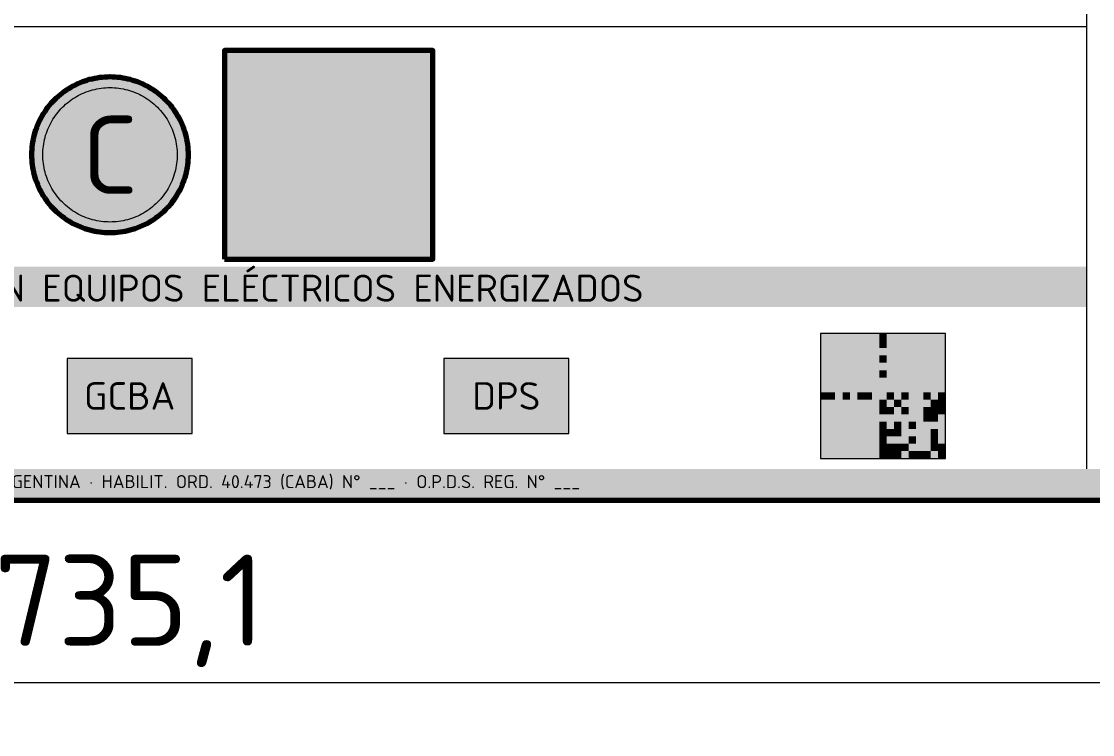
# Model space of a CAD drawing. Header units: millimetres. Extents: x 0 to 2382, y 0 to 420.
# Drawn here: x 1957.84 to 1998.97, y 268.1 to 295.47 of the extents above; entities that cross this region are included whole.
import ezdxf
from ezdxf.enums import TextEntityAlignment as Align

# ---------------------------------------------------------------- set-up
doc = ezdxf.new("R2010")
doc.units = ezdxf.units.MM
for name, color, linetype, lineweight in [('01-VISIBLE', 7, 'CONTINUOUS', 70), ('04-COTA', 3, 'CONTINUOUS', 18), ('08-FINA', 5, 'CONTINUOUS', 18), ('13-GRAFICA', 30, 'CONTINUOUS', 18)]:
    doc.layers.add(name, color=color, linetype=linetype, lineweight=lineweight)
doc.styles.add('ISO3098', font='isocpeur.ttf')
doc.dimstyles.new('FLAMA-IRAM', dxfattribs={"dimtxt": 3.5, "dimasz": 3.5, "dimexe": 2, "dimexo": 1.5, "dimgap": 1, "dimtad": 1, "dimdec": 1, "dimtxsty": 'ISO3098', "dimblk": 'IRAM_FLECHA', "dimblk1": 'IRAM_FLECHA', "dimblk2": 'IRAM_FLECHA', "dimcen": 2.5, "dimclrd": 256, "dimclre": 256, "dimclrt": 256, "dimazin": 3, "dimtfac": 1, "dimtmove": 0, "dimatfit": 3, "dimlwd": 18, "dimlwe": 18})

# ---------------------------------------------------------------- blocks, each defined once
blk = doc.blocks.new('IRAM_FLECHA')
blk.add_solid([(0, 0), (-1, 0.125), (-1, -0.125)])

msp = doc.modelspace()

# ---------------------------------------------------------------- hatches: boundary and pattern name
at = {"layer": '13-GRAFICA', "true_color": 0x005eaa}
h = msp.add_hatch(color=7, dxfattribs=at)
h.dxf.hatch_style = 1
h.paths.add_polyline_path([(1973.643, 286.354), (1973.643, 294.354), (1965.643, 294.354), (1965.643, 286.354)])
at = {"layer": '13-GRAFICA', "true_color": 0xffffff}
h = msp.add_hatch(color=7, dxfattribs=at)
h.dxf.hatch_style = 1
h.paths.add_polyline_path([(1970.019, 289.757), (1970.007, 289.76), (1969.996, 289.764), (1969.985, 289.77), (1969.975, 289.776), (1969.965, 289.784), (1969.956, 289.792), (1969.948, 289.801), (1969.941, 289.811), (1969.935, 289.822), (1969.931, 289.833), (1969.611, 290.713), (1969.607, 290.725), (1969.605, 290.737), (1969.603, 290.749), (1969.604, 290.761), (1969.605, 290.773), (1969.607, 290.785), (1969.611, 290.797), (1969.616, 290.808), (1970.016, 291.608), (1970.022, 291.618), (1970.029, 291.628), (1970.036, 291.637), (1970.045, 291.645), (1970.054, 291.652), (1970.064, 291.658), (1970.074, 291.664), (1970.085, 291.668), (1970.096, 291.671), (1970.108, 291.673), (1970.12, 291.674), (1970.131, 291.674), (1970.143, 291.673), (1970.154, 291.67), (1970.165, 291.667), (1970.176, 291.662), (1970.187, 291.656), (1970.196, 291.65), (1970.205, 291.642), (1970.213, 291.634), (1970.221, 291.625), (1970.227, 291.615), (1970.358, 291.389), (1970.607, 292.383), (1970.61, 292.395), (1970.615, 292.406), (1970.621, 292.416), (1970.627, 292.426), (1970.635, 292.435), (1970.643, 292.443), (1970.652, 292.451), (1970.662, 292.458), (1970.673, 292.463), (1970.684, 292.468), (1970.695, 292.471), (1970.707, 292.473), (1970.718, 292.474), (1970.73, 292.474), (1970.742, 292.473), (1970.754, 292.47), (1970.765, 292.467), (1970.776, 292.462), (1970.786, 292.457), (1970.796, 292.45), (1970.805, 292.442), (1970.813, 292.434), (1970.821, 292.425), (1971.157, 291.958), (1971.364, 293.887), (1971.366, 293.899), (1971.369, 293.911), (1971.373, 293.922), (1971.378, 293.932), (1971.385, 293.943), (1971.392, 293.952), (1971.4, 293.961), (1971.409, 293.969), (1971.419, 293.976), (1971.429, 293.982), (1971.44, 293.986), (1971.452, 293.99), (1971.463, 293.993), (1971.475, 293.994), (1971.487, 293.994), (1971.499, 293.993), (1971.511, 293.991), (1971.523, 293.988), (1971.534, 293.983), (1971.544, 293.978), (1971.554, 293.971), (1971.564, 293.964), (1971.572, 293.955), (1971.58, 293.946), (1971.586, 293.936), (1971.592, 293.925), (1971.597, 293.914), (1971.6, 293.903), (1971.971, 292.386), (1972.18, 292.736), (1972.187, 292.746), (1972.194, 292.755), (1972.203, 292.763), (1972.212, 292.771), (1972.222, 292.777), (1972.232, 292.783), (1972.243, 292.787), (1972.254, 292.791), (1972.266, 292.793), (1972.278, 292.794), (1972.289, 292.794), (1972.301, 292.793), (1972.313, 292.791), (1972.324, 292.787), (1972.335, 292.783), (1972.345, 292.777), (1972.355, 292.771), (1972.364, 292.763), (1972.372, 292.755), (1972.38, 292.746), (1972.386, 292.736), (1972.392, 292.726), (1972.396, 292.715), (1972.4, 292.703), (1972.8, 291.103), (1972.802, 291.093), (1972.803, 291.082), (1972.803, 291.072), (1972.803, 291.061), (1972.801, 291.051), (1972.561, 289.851), (1972.558, 289.839), (1972.554, 289.828), (1972.549, 289.818), (1972.543, 289.808), (1972.536, 289.798), (1972.528, 289.789), (1972.519, 289.782), (1972.51, 289.775), (1972.5, 289.768), (1972.489, 289.763), (1972.478, 289.759), (1972.467, 289.757), (1972.455, 289.755), (1972.443, 289.754), (1970.043, 289.754), (1970.031, 289.755)])
at = {"layer": '13-GRAFICA', "true_color": 0x005eaa}
h = msp.add_hatch(color=7, dxfattribs=at)
h.dxf.hatch_style = 1
h.paths.add_polyline_path([(1964.243, 290.354), (1964.242, 290.256), (1964.237, 290.158), (1964.229, 290.06), (1964.218, 289.963), (1964.203, 289.866), (1964.186, 289.769), (1964.165, 289.673), (1964.141, 289.578), (1964.114, 289.483), (1964.084, 289.39), (1964.051, 289.298), (1964.015, 289.206), (1963.976, 289.116), (1963.934, 289.027), (1963.889, 288.94), (1963.841, 288.854), (1963.791, 288.77), (1963.738, 288.688), (1963.682, 288.607), (1963.623, 288.528), (1963.562, 288.451), (1963.499, 288.376), (1963.433, 288.304), (1963.365, 288.233), (1963.294, 288.165), (1963.221, 288.099), (1963.147, 288.035), (1963.07, 287.974), (1962.991, 287.916), (1962.91, 287.86), (1962.828, 287.807), (1962.743, 287.756), (1962.658, 287.709), (1962.57, 287.664), (1962.481, 287.622), (1962.391, 287.583), (1962.3, 287.547), (1962.208, 287.514), (1962.114, 287.484), (1962.02, 287.457), (1961.925, 287.433), (1961.829, 287.412), (1961.732, 287.394), (1961.635, 287.38), (1961.537, 287.369), (1961.44, 287.361), (1961.342, 287.356), (1961.243, 287.354), (1961.145, 287.356), (1961.047, 287.361), (1960.949, 287.369), (1960.852, 287.38), (1960.755, 287.394), (1960.658, 287.412), (1960.562, 287.433), (1960.467, 287.457), (1960.373, 287.484), (1960.279, 287.514), (1960.187, 287.547), (1960.095, 287.583), (1960.005, 287.622), (1959.916, 287.664), (1959.829, 287.709), (1959.743, 287.756), (1959.659, 287.807), (1959.577, 287.86), (1959.496, 287.916), (1959.417, 287.974), (1959.34, 288.035), (1959.265, 288.099), (1959.193, 288.165), (1959.122, 288.233), (1959.054, 288.304), (1958.988, 288.376), (1958.924, 288.451), (1958.863, 288.528), (1958.805, 288.607), (1958.749, 288.688), (1958.696, 288.77), (1958.645, 288.854), (1958.598, 288.94), (1958.553, 289.027), (1958.511, 289.116), (1958.472, 289.206), (1958.436, 289.298), (1958.403, 289.39), (1958.373, 289.483), (1958.346, 289.578), (1958.322, 289.673), (1958.301, 289.769), (1958.283, 289.866), (1958.269, 289.963), (1958.258, 290.06), (1958.25, 290.158), (1958.245, 290.256), (1958.243, 290.354), (1958.245, 290.452), (1958.25, 290.551), (1958.258, 290.648), (1958.269, 290.746), (1958.283, 290.843), (1958.301, 290.94), (1958.322, 291.036), (1958.346, 291.131), (1958.373, 291.225), (1958.403, 291.319), (1958.436, 291.411), (1958.472, 291.502), (1958.511, 291.592), (1958.553, 291.681), (1958.598, 291.769), (1958.645, 291.854), (1958.696, 291.939), (1958.749, 292.021), (1958.805, 292.102), (1958.863, 292.181), (1958.924, 292.258), (1958.988, 292.332), (1959.054, 292.405), (1959.122, 292.476), (1959.193, 292.544), (1959.265, 292.61), (1959.34, 292.673), (1959.417, 292.734), (1959.496, 292.793), (1959.577, 292.849), (1959.659, 292.902), (1959.743, 292.952), (1959.829, 293), (1959.916, 293.045), (1960.005, 293.087), (1960.095, 293.126), (1960.187, 293.162), (1960.279, 293.195), (1960.373, 293.225), (1960.467, 293.252), (1960.562, 293.276), (1960.658, 293.297), (1960.755, 293.314), (1960.852, 293.329), (1960.949, 293.34), (1961.047, 293.348), (1961.145, 293.353), (1961.243, 293.354), (1961.342, 293.353), (1961.44, 293.348), (1961.537, 293.34), (1961.635, 293.329), (1961.732, 293.314), (1961.829, 293.297), (1961.925, 293.276), (1962.02, 293.252), (1962.114, 293.225), (1962.208, 293.195), (1962.3, 293.162), (1962.391, 293.126), (1962.481, 293.087), (1962.57, 293.045), (1962.658, 293), (1962.743, 292.952), (1962.828, 292.902), (1962.91, 292.849), (1962.991, 292.793), (1963.07, 292.734), (1963.147, 292.673), (1963.221, 292.61), (1963.294, 292.544), (1963.365, 292.476), (1963.433, 292.405), (1963.499, 292.332), (1963.562, 292.258), (1963.623, 292.181), (1963.682, 292.102), (1963.738, 292.021), (1963.791, 291.939), (1963.841, 291.854), (1963.889, 291.769), (1963.934, 291.681), (1963.976, 291.592), (1964.015, 291.502), (1964.051, 291.411), (1964.084, 291.319), (1964.114, 291.225), (1964.141, 291.131), (1964.165, 291.036), (1964.186, 290.94), (1964.203, 290.843), (1964.218, 290.746), (1964.229, 290.648), (1964.237, 290.551), (1964.242, 290.452)])
at = {"layer": '13-GRAFICA', "true_color": 0xffffff}
h = msp.add_hatch(color=7, dxfattribs=at)
h.dxf.hatch_style = 1
h.paths.add_polyline_path([(1966.123, 287.474), (1966.123, 290.834), (1967.003, 290.834), (1967.003, 289.874), (1967.003, 288.754), (1967.003, 287.474)])
h = msp.add_hatch(color=7, dxfattribs=at)
h.dxf.hatch_style = 1
h.paths.add_polyline_path([(1967.323, 290.834), (1967.323, 289.874), (1967.003, 289.874), (1967.003, 290.834)])
h = msp.add_hatch(color=7, dxfattribs=at)
h.dxf.hatch_style = 1
h.paths.add_polyline_path([(1967.323, 287.474), (1967.323, 288.754), (1967.323, 289.874), (1967.323, 290.834), (1967.963, 290.834), (1967.963, 289.874), (1967.963, 288.754), (1967.963, 287.474)])
h = msp.add_hatch(color=7, dxfattribs=at)
h.dxf.hatch_style = 1
h.paths.add_polyline_path([(1968.283, 290.834), (1968.283, 289.874), (1967.963, 289.874), (1967.963, 290.834)])
h = msp.add_hatch(color=7, dxfattribs=at)
h.dxf.hatch_style = 1
h.paths.add_polyline_path([(1969.163, 287.474), (1968.283, 287.474), (1968.283, 288.754), (1968.283, 289.874), (1968.283, 290.834), (1969.163, 290.834)])
h = msp.add_hatch(color=7, dxfattribs=at)
h.dxf.hatch_style = 1
h.paths.add_polyline_path([(1972.875, 286.991), (1972.89, 286.987), (1972.905, 286.982), (1972.919, 286.975), (1972.932, 286.967), (1972.945, 286.958), (1972.957, 286.947), (1972.967, 286.936), (1972.976, 286.923), (1972.984, 286.91), (1972.991, 286.896), (1972.996, 286.881), (1973, 286.866), (1973.003, 286.85), (1973.003, 286.834), (1973.003, 286.819), (1973, 286.803), (1972.996, 286.788), (1972.991, 286.773), (1972.984, 286.759), (1972.976, 286.745), (1972.967, 286.733), (1972.957, 286.721), (1972.945, 286.711), (1972.932, 286.701), (1972.919, 286.693), (1972.905, 286.687), (1972.89, 286.681), (1972.875, 286.677), (1972.859, 286.675), (1972.843, 286.674), (1971.083, 286.674), (1971.068, 286.675), (1971.052, 286.677), (1971.037, 286.681), (1971.022, 286.687), (1971.008, 286.693), (1970.994, 286.701), (1970.982, 286.711), (1970.97, 286.721), (1970.96, 286.733), (1970.95, 286.745), (1970.942, 286.759), (1970.936, 286.773), (1970.93, 286.788), (1970.926, 286.803), (1970.924, 286.819), (1970.923, 286.834), (1970.923, 287.474), (1970.123, 287.474), (1970.123, 288.914), (1970.443, 288.914), (1970.443, 289.714), (1970.683, 289.714), (1970.683, 288.914), (1971.483, 288.914), (1971.483, 289.714), (1971.723, 289.714), (1971.723, 288.914), (1972.043, 288.914), (1972.043, 287.474), (1971.243, 287.474), (1971.243, 286.994), (1972.843, 286.994), (1972.859, 286.994)])
h = msp.add_hatch(color=7, dxfattribs=at)
h.dxf.hatch_style = 1
h.paths.add_polyline_path([(1967.003, 287.474), (1967.003, 288.754), (1967.323, 288.754), (1967.323, 287.474)])
h = msp.add_hatch(color=7, dxfattribs=at)
h.dxf.hatch_style = 1
h.paths.add_polyline_path([(1967.963, 287.474), (1967.963, 288.754), (1968.283, 288.754), (1968.283, 287.474)])
at = {"layer": '13-GRAFICA', "true_color": 0x005eaa}
h = msp.add_hatch(color=7, dxfattribs=at)
h.dxf.hatch_style = 1
h.paths.add_polyline_path([(1998.757, 284.506), (1998.757, 286.066), (1925.243, 286.066), (1925.243, 284.506)])
at = {"layer": '13-GRAFICA', "true_color": 0xffffff}
h = msp.add_hatch(color=7, dxfattribs=at)
h.dxf.hatch_style = 1
h.paths.add_polyline_path([(1993.325, 278.698), (1993.325, 283.498), (1988.525, 283.498), (1988.525, 278.698)])
at = {"layer": '13-GRAFICA', "true_color": 0x191919}
h = msp.add_hatch(color=7, dxfattribs=at)
h.dxf.hatch_style = 1
h.paths.add_polyline_path([(1988.525, 283.498), (1988.808, 283.498), (1988.808, 283.216), (1988.808, 281.804), (1988.808, 281.522), (1988.525, 281.522)])
h = msp.add_hatch(color=7, dxfattribs=at)
h.dxf.hatch_style = 1
h.paths.add_polyline_path([(1990.219, 283.498), (1990.219, 283.216), (1988.808, 283.216), (1988.808, 283.498)])
h = msp.add_hatch(color=7, dxfattribs=at)
h.dxf.hatch_style = 1
h.paths.add_polyline_path([(1990.502, 283.498), (1990.502, 281.522), (1990.219, 281.522), (1990.219, 281.804), (1990.219, 283.216), (1990.219, 283.498)])
h = msp.add_hatch(color=7, dxfattribs=at)
h.dxf.hatch_style = 1
h.paths.add_polyline_path([(1991.066, 283.216), (1991.066, 283.498), (1990.784, 283.498), (1990.784, 283.216)])
h = msp.add_hatch(color=7, dxfattribs=at)
h.dxf.hatch_style = 1
h.paths.add_polyline_path([(1991.349, 283.498), (1991.631, 283.498), (1991.631, 283.216), (1991.631, 281.804), (1991.631, 281.522), (1991.349, 281.522)])
h = msp.add_hatch(color=7, dxfattribs=at)
h.dxf.hatch_style = 1
h.paths.add_polyline_path([(1993.043, 283.498), (1993.043, 283.216), (1991.631, 283.216), (1991.631, 283.498)])
h = msp.add_hatch(color=7, dxfattribs=at)
h.dxf.hatch_style = 1
h.paths.add_polyline_path([(1993.325, 283.498), (1993.325, 281.522), (1993.043, 281.522), (1993.043, 281.804), (1993.043, 283.216), (1993.043, 283.498)])
h = msp.add_hatch(color=7, dxfattribs=at)
h.dxf.hatch_style = 1
h.paths.add_polyline_path([(1991.066, 282.934), (1991.066, 283.216), (1990.784, 283.216), (1990.784, 282.934)])
h = msp.add_hatch(color=7, dxfattribs=at)
h.dxf.hatch_style = 1
h.paths.add_polyline_path([(1989.937, 282.087), (1989.09, 282.087), (1989.09, 282.934), (1989.937, 282.934)])
h = msp.add_hatch(color=7, dxfattribs=at)
h.dxf.hatch_style = 1
h.paths.add_polyline_path([(1991.066, 282.369), (1991.066, 282.651), (1990.784, 282.651), (1990.784, 282.369)])
h = msp.add_hatch(color=7, dxfattribs=at)
h.dxf.hatch_style = 1
h.paths.add_polyline_path([(1992.761, 282.087), (1991.914, 282.087), (1991.914, 282.934), (1992.761, 282.934)])
at = {"layer": '13-GRAFICA', "true_color": 0xffd200}
h = msp.add_hatch(color=7, dxfattribs=at)
h.dxf.hatch_style = 1
h.paths.add_polyline_path([(1964.4, 279.658), (1964.4, 282.538), (1959.6, 282.538), (1959.6, 279.658)])
at = {"layer": '13-GRAFICA', "true_color": 0x00468c}
h = msp.add_hatch(color=7, dxfattribs=at)
h.dxf.hatch_style = 1
h.paths.add_polyline_path([(1978.863, 279.658), (1978.863, 282.538), (1974.063, 282.538), (1974.063, 279.658)])
at = {"layer": '13-GRAFICA', "true_color": 0x191919}
h = msp.add_hatch(color=7, dxfattribs=at)
h.dxf.hatch_style = 1
h.paths.add_polyline_path([(1988.808, 281.522), (1988.808, 281.804), (1990.219, 281.804), (1990.219, 281.522)])
h = msp.add_hatch(color=7, dxfattribs=at)
h.dxf.hatch_style = 1
h.paths.add_polyline_path([(1991.066, 281.804), (1991.066, 282.087), (1990.784, 282.087), (1990.784, 281.804)])
h = msp.add_hatch(color=7, dxfattribs=at)
h.dxf.hatch_style = 1
h.paths.add_polyline_path([(1991.631, 281.522), (1991.631, 281.804), (1993.043, 281.804), (1993.043, 281.522)])
h = msp.add_hatch(color=7, dxfattribs=at)
h.dxf.hatch_style = 1
h.paths.add_polyline_path([(1988.808, 280.957), (1988.808, 281.24), (1988.525, 281.24), (1988.525, 280.957)])
h = msp.add_hatch(color=7, dxfattribs=at)
h.dxf.hatch_style = 1
h.paths.add_polyline_path([(1989.09, 280.957), (1989.09, 281.24), (1988.808, 281.24), (1988.808, 280.957)])
h = msp.add_hatch(color=7, dxfattribs=at)
h.dxf.hatch_style = 1
h.paths.add_polyline_path([(1989.655, 280.957), (1989.655, 281.24), (1989.372, 281.24), (1989.372, 280.957)])
h = msp.add_hatch(color=7, dxfattribs=at)
h.dxf.hatch_style = 1
h.paths.add_polyline_path([(1990.219, 280.957), (1990.219, 281.24), (1989.937, 281.24), (1989.937, 280.957)])
h = msp.add_hatch(color=7, dxfattribs=at)
h.dxf.hatch_style = 1
h.paths.add_polyline_path([(1990.502, 280.957), (1990.502, 281.24), (1990.219, 281.24), (1990.219, 280.957)])
h = msp.add_hatch(color=7, dxfattribs=at)
h.dxf.hatch_style = 1
h.paths.add_polyline_path([(1991.066, 280.675), (1991.066, 280.957), (1990.784, 280.957), (1990.784, 280.675)])
h = msp.add_hatch(color=7, dxfattribs=at)
h.dxf.hatch_style = 1
h.paths.add_polyline_path([(1991.349, 280.957), (1991.349, 281.24), (1991.066, 281.24), (1991.066, 280.957)])
h = msp.add_hatch(color=7, dxfattribs=at)
h.dxf.hatch_style = 1
h.paths.add_polyline_path([(1991.631, 280.675), (1991.631, 280.957), (1991.349, 280.957), (1991.349, 280.675)])
h = msp.add_hatch(color=7, dxfattribs=at)
h.dxf.hatch_style = 1
h.paths.add_polyline_path([(1991.914, 280.957), (1991.914, 281.24), (1991.631, 281.24), (1991.631, 280.957)])
h = msp.add_hatch(color=7, dxfattribs=at)
h.dxf.hatch_style = 1
h.paths.add_polyline_path([(1992.761, 280.957), (1992.761, 281.24), (1992.478, 281.24), (1992.478, 280.957)])
h = msp.add_hatch(color=7, dxfattribs=at)
h.dxf.hatch_style = 1
h.paths.add_polyline_path([(1993.043, 280.675), (1993.043, 280.957), (1992.761, 280.957), (1992.761, 280.675)])
h = msp.add_hatch(color=7, dxfattribs=at)
h.dxf.hatch_style = 1
h.paths.add_polyline_path([(1993.325, 280.957), (1993.325, 281.24), (1993.043, 281.24), (1993.043, 280.957)])
h = msp.add_hatch(color=7, dxfattribs=at)
h.dxf.hatch_style = 1
h.paths.add_polyline_path([(1993.325, 280.675), (1993.325, 280.957), (1993.043, 280.957), (1993.043, 280.675)])
h = msp.add_hatch(color=7, dxfattribs=at)
h.dxf.hatch_style = 1
h.paths.add_polyline_path([(1988.525, 280.675), (1988.808, 280.675), (1988.808, 280.392), (1988.808, 278.981), (1988.808, 278.698), (1988.525, 278.698)])
h = msp.add_hatch(color=7, dxfattribs=at)
h.dxf.hatch_style = 1
h.paths.add_polyline_path([(1990.219, 280.675), (1990.219, 280.392), (1988.808, 280.392), (1988.808, 280.675)])
h = msp.add_hatch(color=7, dxfattribs=at)
h.dxf.hatch_style = 1
h.paths.add_polyline_path([(1990.502, 280.675), (1990.502, 278.698), (1990.219, 278.698), (1990.219, 278.981), (1990.219, 280.392), (1990.219, 280.675)])
h = msp.add_hatch(color=7, dxfattribs=at)
h.dxf.hatch_style = 1
h.paths.add_polyline_path([(1991.066, 280.392), (1991.066, 280.675), (1990.784, 280.675), (1990.784, 280.392)])
h = msp.add_hatch(color=7, dxfattribs=at)
h.dxf.hatch_style = 1
h.paths.add_polyline_path([(1991.349, 280.392), (1991.349, 280.675), (1991.066, 280.675), (1991.066, 280.392)])
h = msp.add_hatch(color=7, dxfattribs=at)
h.dxf.hatch_style = 1
h.paths.add_polyline_path([(1991.914, 280.392), (1991.914, 280.675), (1991.631, 280.675), (1991.631, 280.392)])
h = msp.add_hatch(color=7, dxfattribs=at)
h.dxf.hatch_style = 1
h.paths.add_polyline_path([(1992.761, 280.392), (1992.761, 280.675), (1992.478, 280.675), (1992.478, 280.392)])
h = msp.add_hatch(color=7, dxfattribs=at)
h.dxf.hatch_style = 1
h.paths.add_polyline_path([(1993.043, 280.392), (1993.043, 280.675), (1992.761, 280.675), (1992.761, 280.392)])
h = msp.add_hatch(color=7, dxfattribs=at)
h.dxf.hatch_style = 1
h.paths.add_polyline_path([(1993.325, 280.392), (1993.325, 280.675), (1993.043, 280.675), (1993.043, 280.392)])
h = msp.add_hatch(color=7, dxfattribs=at)
h.dxf.hatch_style = 1
h.paths.add_polyline_path([(1989.937, 279.263), (1989.09, 279.263), (1989.09, 280.11), (1989.937, 280.11)])
h = msp.add_hatch(color=7, dxfattribs=at)
h.dxf.hatch_style = 1
h.paths.add_polyline_path([(1991.066, 279.828), (1991.066, 280.11), (1990.784, 280.11), (1990.784, 279.828)])
h = msp.add_hatch(color=7, dxfattribs=at)
h.dxf.hatch_style = 1
h.paths.add_polyline_path([(1991.631, 279.828), (1991.631, 280.11), (1991.349, 280.11), (1991.349, 279.828)])
h = msp.add_hatch(color=7, dxfattribs=at)
h.dxf.hatch_style = 1
h.paths.add_polyline_path([(1992.196, 279.828), (1992.196, 280.11), (1991.914, 280.11), (1991.914, 279.828)])
h = msp.add_hatch(color=7, dxfattribs=at)
h.dxf.hatch_style = 1
h.paths.add_polyline_path([(1992.761, 280.11), (1992.761, 280.392), (1992.478, 280.392), (1992.478, 280.11)])
h = msp.add_hatch(color=7, dxfattribs=at)
h.dxf.hatch_style = 1
h.paths.add_polyline_path([(1993.043, 280.11), (1993.043, 280.392), (1992.761, 280.392), (1992.761, 280.11)])
h = msp.add_hatch(color=7, dxfattribs=at)
h.dxf.hatch_style = 1
h.paths.add_polyline_path([(1991.066, 279.545), (1991.066, 279.828), (1990.784, 279.828), (1990.784, 279.545)])
h = msp.add_hatch(color=7, dxfattribs=at)
h.dxf.hatch_style = 1
h.paths.add_polyline_path([(1991.349, 279.545), (1991.349, 279.828), (1991.066, 279.828), (1991.066, 279.545)])
h = msp.add_hatch(color=7, dxfattribs=at)
h.dxf.hatch_style = 1
h.paths.add_polyline_path([(1991.631, 279.545), (1991.631, 279.828), (1991.349, 279.828), (1991.349, 279.545)])
h = msp.add_hatch(color=7, dxfattribs=at)
h.dxf.hatch_style = 1
h.paths.add_polyline_path([(1993.043, 279.545), (1993.043, 279.828), (1992.761, 279.828), (1992.761, 279.545)])
h = msp.add_hatch(color=7, dxfattribs=at)
h.dxf.hatch_style = 1
h.paths.add_polyline_path([(1991.066, 279.263), (1991.066, 279.545), (1990.784, 279.545), (1990.784, 279.263)])
h = msp.add_hatch(color=7, dxfattribs=at)
h.dxf.hatch_style = 1
h.paths.add_polyline_path([(1992.196, 279.263), (1992.196, 279.545), (1991.914, 279.545), (1991.914, 279.263)])
h = msp.add_hatch(color=7, dxfattribs=at)
h.dxf.hatch_style = 1
h.paths.add_polyline_path([(1993.043, 279.263), (1993.043, 279.545), (1992.761, 279.545), (1992.761, 279.263)])
h = msp.add_hatch(color=7, dxfattribs=at)
h.dxf.hatch_style = 1
h.paths.add_polyline_path([(1988.808, 278.698), (1988.808, 278.981), (1990.219, 278.981), (1990.219, 278.698)])
h = msp.add_hatch(color=7, dxfattribs=at)
h.dxf.hatch_style = 1
h.paths.add_polyline_path([(1991.066, 278.981), (1991.066, 279.263), (1990.784, 279.263), (1990.784, 278.981)])
h = msp.add_hatch(color=7, dxfattribs=at)
h.dxf.hatch_style = 1
h.paths.add_polyline_path([(1991.066, 278.698), (1991.066, 278.981), (1990.784, 278.981), (1990.784, 278.698)])
h = msp.add_hatch(color=7, dxfattribs=at)
h.dxf.hatch_style = 1
h.paths.add_polyline_path([(1991.349, 278.981), (1991.349, 279.263), (1991.066, 279.263), (1991.066, 278.981)])
h = msp.add_hatch(color=7, dxfattribs=at)
h.dxf.hatch_style = 1
h.paths.add_polyline_path([(1991.349, 278.698), (1991.349, 278.981), (1991.066, 278.981), (1991.066, 278.698)])
h = msp.add_hatch(color=7, dxfattribs=at)
h.dxf.hatch_style = 1
h.paths.add_polyline_path([(1991.631, 278.981), (1991.631, 279.263), (1991.349, 279.263), (1991.349, 278.981)])
h = msp.add_hatch(color=7, dxfattribs=at)
h.dxf.hatch_style = 1
h.paths.add_polyline_path([(1991.631, 278.698), (1991.631, 278.981), (1991.349, 278.981), (1991.349, 278.698)])
h = msp.add_hatch(color=7, dxfattribs=at)
h.dxf.hatch_style = 1
h.paths.add_polyline_path([(1991.914, 278.981), (1991.914, 279.263), (1991.631, 279.263), (1991.631, 278.981)])
h = msp.add_hatch(color=7, dxfattribs=at)
h.dxf.hatch_style = 1
h.paths.add_polyline_path([(1992.196, 278.698), (1992.196, 278.981), (1991.914, 278.981), (1991.914, 278.698)])
h = msp.add_hatch(color=7, dxfattribs=at)
h.dxf.hatch_style = 1
h.paths.add_polyline_path([(1992.478, 278.698), (1992.478, 278.981), (1992.196, 278.981), (1992.196, 278.698)])
h = msp.add_hatch(color=7, dxfattribs=at)
h.dxf.hatch_style = 1
h.paths.add_polyline_path([(1992.761, 278.698), (1992.761, 278.981), (1992.478, 278.981), (1992.478, 278.698)])
h = msp.add_hatch(color=7, dxfattribs=at)
h.dxf.hatch_style = 1
h.paths.add_polyline_path([(1993.043, 278.981), (1993.043, 279.263), (1992.761, 279.263), (1992.761, 278.981)])
h = msp.add_hatch(color=7, dxfattribs=at)
h.dxf.hatch_style = 1
h.paths.add_polyline_path([(1993.325, 278.981), (1993.325, 279.263), (1993.043, 279.263), (1993.043, 278.981)])
h = msp.add_hatch(color=7, dxfattribs=at)
h.dxf.hatch_style = 1
h.paths.add_polyline_path([(1993.325, 278.698), (1993.325, 278.981), (1993.043, 278.981), (1993.043, 278.698)])
at = {"layer": '13-GRAFICA', "true_color": 0xc81e2d}
h = msp.add_hatch(color=7, dxfattribs=at)
h.dxf.hatch_style = 1
h.paths.add_polyline_path([(2035.513, 277.098), (2035.513, 278.298), (1888.487, 278.298), (1888.487, 277.098)])

# ---------------------------------------------------------------- linework, layer by layer
at = {"layer": '01-VISIBLE'}
for points in [[(1888.487, 277.098), (2035.513, 277.098), (2035.513, 319.902), (1888.487, 319.902)], [(1965.643, 286.354), (1973.643, 286.354), (1973.643, 294.354), (1965.643, 294.354)], [(1964.243, 290.354), (1964.242, 290.256), (1964.237, 290.158), (1964.229, 290.06), (1964.218, 289.963), (1964.203, 289.866), (1964.186, 289.769), (1964.165, 289.673), (1964.141, 289.578), (1964.114, 289.483), (1964.084, 289.39), (1964.051, 289.298), (1964.015, 289.206), (1963.976, 289.116), (1963.934, 289.027), (1963.889, 288.94), (1963.841, 288.854), (1963.791, 288.77), (1963.738, 288.688), (1963.682, 288.607), (1963.623, 288.528), (1963.562, 288.451), (1963.499, 288.376), (1963.433, 288.304), (1963.365, 288.233), (1963.294, 288.165), (1963.221, 288.099), (1963.147, 288.035), (1963.07, 287.974), (1962.991, 287.916), (1962.91, 287.86), (1962.828, 287.807), (1962.743, 287.756), (1962.658, 287.709), (1962.57, 287.664), (1962.481, 287.622), (1962.391, 287.583), (1962.3, 287.547), (1962.208, 287.514), (1962.114, 287.484), (1962.02, 287.457), (1961.925, 287.433), (1961.829, 287.412), (1961.732, 287.394), (1961.635, 287.38), (1961.537, 287.369), (1961.44, 287.361), (1961.342, 287.356), (1961.243, 287.354), (1961.145, 287.356), (1961.047, 287.361), (1960.949, 287.369), (1960.852, 287.38), (1960.755, 287.394), (1960.658, 287.412), (1960.562, 287.433), (1960.467, 287.457), (1960.373, 287.484), (1960.279, 287.514), (1960.187, 287.547), (1960.095, 287.583), (1960.005, 287.622), (1959.916, 287.664), (1959.829, 287.709), (1959.743, 287.756), (1959.659, 287.807), (1959.577, 287.86), (1959.496, 287.916), (1959.417, 287.974), (1959.34, 288.035), (1959.265, 288.099), (1959.193, 288.165), (1959.122, 288.233), (1959.054, 288.304), (1958.988, 288.376), (1958.924, 288.451), (1958.863, 288.528), (1958.805, 288.607), (1958.749, 288.688), (1958.696, 288.77), (1958.645, 288.854), (1958.598, 288.94), (1958.553, 289.027), (1958.511, 289.116), (1958.472, 289.206), (1958.436, 289.298), (1958.403, 289.39), (1958.373, 289.483), (1958.346, 289.578), (1958.322, 289.673), (1958.301, 289.769), (1958.283, 289.866), (1958.269, 289.963), (1958.258, 290.06), (1958.25, 290.158), (1958.245, 290.256), (1958.243, 290.354), (1958.245, 290.452), (1958.25, 290.551), (1958.258, 290.648), (1958.269, 290.746), (1958.283, 290.843), (1958.301, 290.94), (1958.322, 291.036), (1958.346, 291.131), (1958.373, 291.225), (1958.403, 291.319), (1958.436, 291.411), (1958.472, 291.502), (1958.511, 291.592), (1958.553, 291.681), (1958.598, 291.769), (1958.645, 291.854), (1958.696, 291.939), (1958.749, 292.021), (1958.805, 292.102), (1958.863, 292.181), (1958.924, 292.258), (1958.988, 292.332), (1959.054, 292.405), (1959.122, 292.476), (1959.193, 292.544), (1959.265, 292.61), (1959.34, 292.673), (1959.417, 292.734), (1959.496, 292.793), (1959.577, 292.849), (1959.659, 292.902), (1959.743, 292.952), (1959.829, 293), (1959.916, 293.045), (1960.005, 293.087), (1960.095, 293.126), (1960.187, 293.162), (1960.279, 293.195), (1960.373, 293.225), (1960.467, 293.252), (1960.562, 293.276), (1960.658, 293.297), (1960.755, 293.314), (1960.852, 293.329), (1960.949, 293.34), (1961.047, 293.348), (1961.145, 293.353), (1961.243, 293.354), (1961.342, 293.353), (1961.44, 293.348), (1961.537, 293.34), (1961.635, 293.329), (1961.732, 293.314), (1961.829, 293.297), (1961.925, 293.276), (1962.02, 293.252), (1962.114, 293.225), (1962.208, 293.195), (1962.3, 293.162), (1962.391, 293.126), (1962.481, 293.087), (1962.57, 293.045), (1962.658, 293), (1962.743, 292.952), (1962.828, 292.902), (1962.91, 292.849), (1962.991, 292.793), (1963.07, 292.734), (1963.147, 292.673), (1963.221, 292.61), (1963.294, 292.544), (1963.365, 292.476), (1963.433, 292.405), (1963.499, 292.332), (1963.562, 292.258), (1963.623, 292.181), (1963.682, 292.102), (1963.738, 292.021), (1963.791, 291.939), (1963.841, 291.854), (1963.889, 291.769), (1963.934, 291.681), (1963.976, 291.592), (1964.015, 291.502), (1964.051, 291.411), (1964.084, 291.319), (1964.114, 291.225), (1964.141, 291.131), (1964.165, 291.036), (1964.186, 290.94), (1964.203, 290.843), (1964.218, 290.746), (1964.229, 290.648), (1964.237, 290.551), (1964.242, 290.452)]]:
    msp.add_lwpolyline(points, close=True, dxfattribs=at)
at = {"layer": '08-FINA'}
for p, q in [((1998.757, 278.298), (1998.757, 319.902)), ((1925.243, 295.274), (1998.757, 295.274))]:
    msp.add_line(p, q, dxfattribs=at)
for points in [[(1988.525, 278.698), (1993.325, 278.698), (1993.325, 283.498), (1988.525, 283.498)], [(1964.4, 279.658), (1964.4, 282.538), (1959.6, 282.538), (1959.6, 279.658)], [(1978.863, 279.658), (1978.863, 282.538), (1974.063, 282.538), (1974.063, 279.658)]]:
    msp.add_lwpolyline(points, close=True, dxfattribs=at)
at = {"layer": '13-GRAFICA', "true_color": 0xffffff}
msp.add_lwpolyline([(1963.823, 290.354), (1963.822, 290.27), (1963.818, 290.186), (1963.811, 290.101), (1963.801, 290.018), (1963.789, 289.934), (1963.774, 289.851), (1963.756, 289.768), (1963.735, 289.687), (1963.712, 289.605), (1963.686, 289.525), (1963.658, 289.446), (1963.627, 289.367), (1963.593, 289.29), (1963.557, 289.213), (1963.519, 289.138), (1963.478, 289.064), (1963.434, 288.992), (1963.389, 288.921), (1963.341, 288.852), (1963.29, 288.784), (1963.238, 288.718), (1963.183, 288.653), (1963.126, 288.591), (1963.068, 288.53), (1963.007, 288.471), (1962.944, 288.415), (1962.88, 288.36), (1962.814, 288.307), (1962.746, 288.257), (1962.677, 288.209), (1962.606, 288.163), (1962.533, 288.12), (1962.46, 288.079), (1962.384, 288.04), (1962.308, 288.004), (1962.231, 287.971), (1962.152, 287.94), (1962.073, 287.911), (1961.992, 287.885), (1961.911, 287.862), (1961.829, 287.842), (1961.747, 287.824), (1961.664, 287.809), (1961.58, 287.796), (1961.496, 287.787), (1961.412, 287.78), (1961.328, 287.776), (1961.243, 287.774), (1961.159, 287.776), (1961.075, 287.78), (1960.99, 287.787), (1960.907, 287.796), (1960.823, 287.809), (1960.74, 287.824), (1960.658, 287.842), (1960.576, 287.862), (1960.494, 287.885), (1960.414, 287.911), (1960.335, 287.94), (1960.256, 287.971), (1960.179, 288.004), (1960.102, 288.04), (1960.027, 288.079), (1959.953, 288.12), (1959.881, 288.163), (1959.81, 288.209), (1959.741, 288.257), (1959.673, 288.307), (1959.607, 288.36), (1959.542, 288.415), (1959.48, 288.471), (1959.419, 288.53), (1959.36, 288.591), (1959.304, 288.653), (1959.249, 288.718), (1959.197, 288.784), (1959.146, 288.852), (1959.098, 288.921), (1959.052, 288.992), (1959.009, 289.064), (1958.968, 289.138), (1958.929, 289.213), (1958.893, 289.29), (1958.86, 289.367), (1958.829, 289.446), (1958.8, 289.525), (1958.774, 289.605), (1958.751, 289.687), (1958.731, 289.768), (1958.713, 289.851), (1958.698, 289.934), (1958.685, 290.018), (1958.676, 290.101), (1958.669, 290.186), (1958.665, 290.27), (1958.663, 290.354), (1958.665, 290.439), (1958.669, 290.523), (1958.676, 290.607), (1958.685, 290.691), (1958.698, 290.775), (1958.713, 290.858), (1958.731, 290.94), (1958.751, 291.022), (1958.774, 291.103), (1958.8, 291.184), (1958.829, 291.263), (1958.86, 291.342), (1958.893, 291.419), (1958.929, 291.495), (1958.968, 291.571), (1959.009, 291.644), (1959.052, 291.717), (1959.098, 291.788), (1959.146, 291.857), (1959.197, 291.925), (1959.249, 291.991), (1959.304, 292.055), (1959.36, 292.118), (1959.419, 292.179), (1959.48, 292.237), (1959.542, 292.294), (1959.607, 292.349), (1959.673, 292.401), (1959.741, 292.451), (1959.81, 292.5), (1959.881, 292.545), (1959.953, 292.589), (1960.027, 292.63), (1960.102, 292.668), (1960.179, 292.704), (1960.256, 292.738), (1960.335, 292.769), (1960.414, 292.797), (1960.494, 292.823), (1960.576, 292.846), (1960.658, 292.867), (1960.74, 292.885), (1960.823, 292.9), (1960.907, 292.912), (1960.99, 292.922), (1961.075, 292.929), (1961.159, 292.933), (1961.243, 292.934), (1961.328, 292.933), (1961.412, 292.929), (1961.496, 292.922), (1961.58, 292.912), (1961.664, 292.9), (1961.747, 292.885), (1961.829, 292.867), (1961.911, 292.846), (1961.992, 292.823), (1962.073, 292.797), (1962.152, 292.769), (1962.231, 292.738), (1962.308, 292.704), (1962.384, 292.668), (1962.46, 292.63), (1962.533, 292.589), (1962.606, 292.545), (1962.677, 292.5), (1962.746, 292.451), (1962.814, 292.401), (1962.88, 292.349), (1962.944, 292.294), (1963.007, 292.237), (1963.068, 292.179), (1963.126, 292.118), (1963.183, 292.055), (1963.238, 291.991), (1963.29, 291.925), (1963.341, 291.857), (1963.389, 291.788), (1963.434, 291.717), (1963.478, 291.644), (1963.519, 291.571), (1963.557, 291.495), (1963.593, 291.419), (1963.627, 291.342), (1963.658, 291.263), (1963.686, 291.184), (1963.712, 291.103), (1963.735, 291.022), (1963.756, 290.94), (1963.774, 290.858), (1963.789, 290.775), (1963.801, 290.691), (1963.811, 290.607), (1963.818, 290.523), (1963.822, 290.439)], close=True, dxfattribs=at)

# ---------------------------------------------------------------- texts
at = {"layer": '13-GRAFICA', "true_color": 0xffffff, "style": 'ISO3098'}
for s, height, p in [('C', 3, (1961.243, 290.354)), ('DPS', 1.056, (1976.463, 281.098))]:
    msp.add_text(s, height=height, dxfattribs=at).set_placement(p, align=Align.MIDDLE_CENTER)
for s, height, p in [('APTO PARA FUEGOS EN EQUIPOS ELÉCTRICOS ENERGIZADOS', 1.04, (1962, 285.754)), ('FLAMA S.A. - DOMICILIO · INDUSTRIA ARGENTINA · HABILIT. ORD. 40.473 (CABA) N° ___ · O.P.D.S. REG. N° ___', 0.5, (1962, 278.058))]:
    msp.add_text(s, height=height, dxfattribs=at).set_placement(p, align=Align.TOP_CENTER)
at = {"layer": '13-GRAFICA', "true_color": 0x191919, "style": 'ISO3098'}
msp.add_text('GCBA', height=1.056, dxfattribs=at).set_placement((1962, 281.098), align=Align.MIDDLE_CENTER)

# ---------------------------------------------------------------- dimensions: what is measured, and where the dimension line sits
at = {"layer": '04-COTA'}
msp.add_linear_dim(base=(1888.487, 270.098), p1=(1888.487, 277.098), p2=(2035.513, 277.098), dimstyle='FLAMA-IRAM', override={"dimlfac": 5}, dxfattribs=at).render()

doc.saveas('drawing.dxf')
